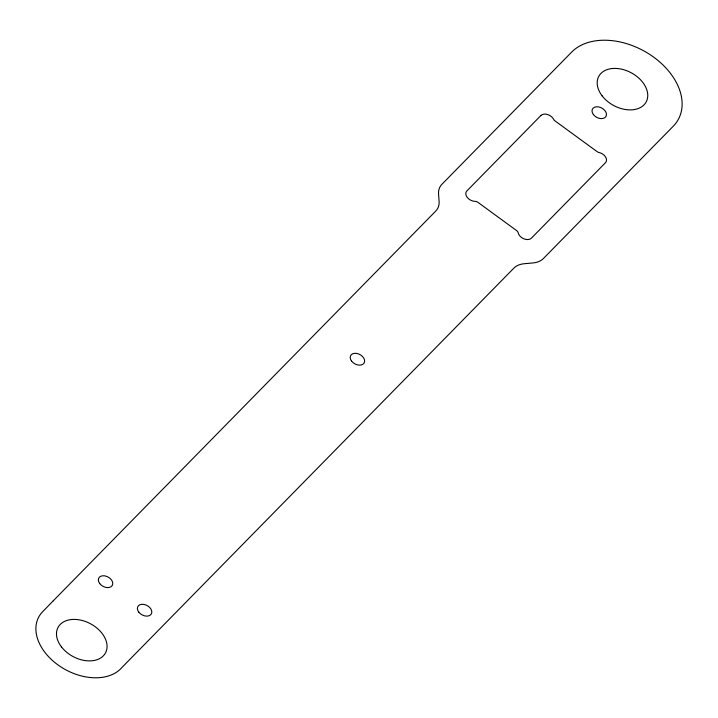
<?xml version="1.0" encoding="UTF-8"?>
<svg xmlns="http://www.w3.org/2000/svg" width="718" height="718" viewBox="0 0 718 718"><rect width="100%" height="100%" fill="white"/><g stroke="black" fill="none" stroke-linecap="round" stroke-linejoin="round"><path stroke-width="1.08" d="M53.294 600.76L42.793 611.548A48.86 33.692 28.3 0 0 58.652 665.406A48.86 33.692 28.3 0 0 122.042 667.354L513.819 268.182A24.43 16.846 28.3 0 1 524.257 263.721L533.016 262.941A24.43 16.846 28.3 0 0 543.454 258.48L673.242 126.242A63.516 43.807 28.3 0 0 653.802 57.234A63.516 43.807 28.3 0 0 571.699 52.064L441.929 184.284A24.43 16.846 28.3 0 0 438.554 193.905L439.111 201.48A24.43 16.846 28.3 0 1 435.727 211.101L53.294 600.76M540.869 115.544L466.88 190.943A7.692 5.304 28.3 0 0 467.292 197.45A7.692 5.304 28.3 0 0 475.092 201.363A3.85 2.657 28.3 0 1 478.009 202.395L516.538 230.541A3.85 2.657 28.3 0 1 518.199 232.856A7.692 5.304 28.3 0 0 523.96 238.843A7.692 5.304 28.3 0 0 531.464 238.116L605.453 162.717A7.692 5.304 28.3 0 0 605.552 156.946A7.692 5.304 28.3 0 0 599.063 152.521A3.85 2.657 28.3 0 1 597.053 151.597L554.969 120.866A3.85 2.657 28.3 0 1 553.587 119.296A7.692 5.304 28.3 0 0 547.457 114.503A7.692 5.304 28.3 0 0 540.869 115.544M593.436 114.611A7.692 5.304 28.3 0 0 605.866 116.585A7.692 5.304 28.3 0 0 598.417 106.874A7.692 5.304 28.3 0 0 593.436 114.611M61.443 646.873A26.934 18.569 28.3 0 0 104.972 653.793A26.934 18.569 28.3 0 0 78.908 619.796A26.934 18.569 28.3 0 0 61.443 646.873M99.739 583.599A7.692 5.304 28.3 0 0 112.17 585.583A7.692 5.304 28.3 0 0 104.72 575.863A7.692 5.304 28.3 0 0 99.739 583.599M138.789 612.131A7.692 5.304 28.3 0 0 151.229 614.105A7.692 5.304 28.3 0 0 143.779 604.394A7.692 5.304 28.3 0 0 138.789 612.131M351.605 361.136A7.692 5.304 28.3 0 0 364.035 363.12A7.692 5.304 28.3 0 0 356.586 353.4A7.692 5.304 28.3 0 0 351.605 361.136M602.142 95.871A26.934 18.569 28.3 0 0 645.67 102.791A26.934 18.569 28.3 0 0 619.607 68.793A26.934 18.569 28.3 0 0 602.142 95.871"/></g></svg>
